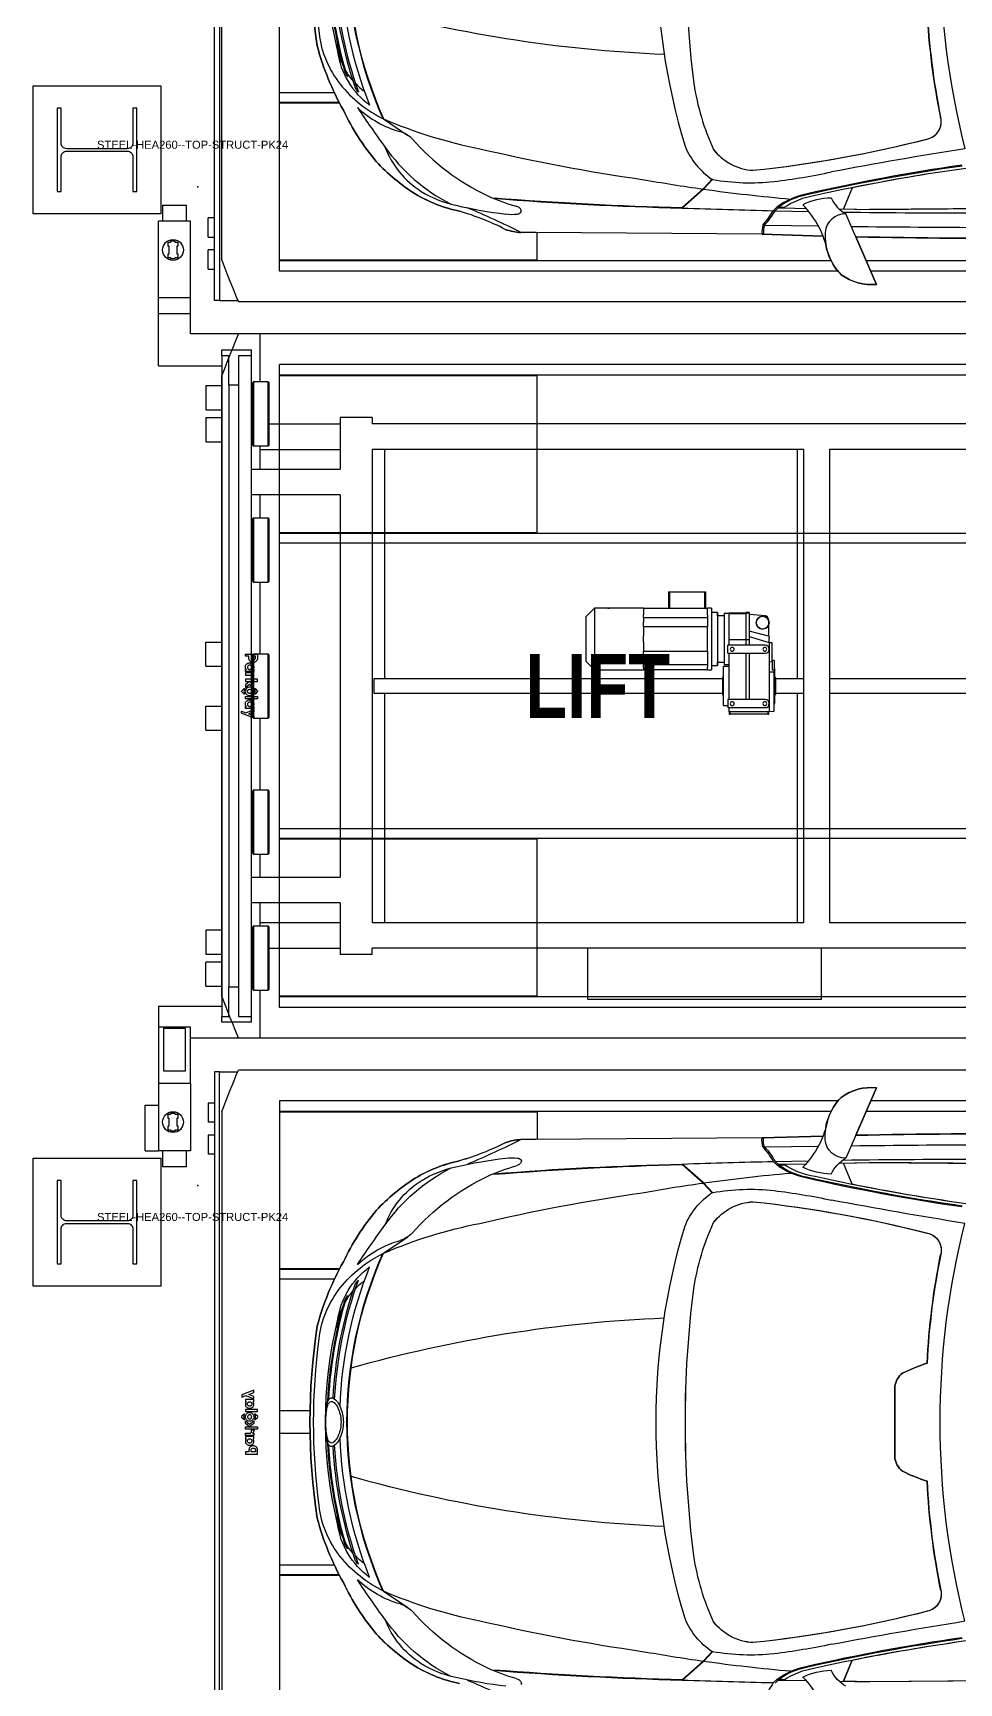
# Model space of a CAD drawing. Header units: millimetres. Extents: x 1310 to 4737, y 978 to 6132.
# Drawn here: x 3194 to 3483, y 3164 to 3679 of the extents above; entities that cross this region are included whole.
import ezdxf

# ---------------------------------------------------------------- set-up
doc = ezdxf.new("R2010")
doc.units = ezdxf.units.MM
doc.linetypes.add('PHANTOM', pattern=[12.7, 6.35, -1.27, 1.27, -1.27, 1.27, -1.27])
for name, color, linetype in [('PK24-LABEL', 7, 'Continuous'), ('PK24-LOGO', 7, 'Continuous'), ('PK24E', 7, 'Continuous'), ('PK24E-COMP-CAR', 7, 'Continuous'), ('PK24E-STRUCT-STEEL', 254, 'Continuous'), ('PKE24E-HIDDEN', 7, 'Continuous'), ('TEMEL', 3, 'Continuous')]:
    doc.layers.add(name, color=color, linetype=linetype)
for name, color, linetype, true_color in [('PK24E-COMP-PALLET', 132, 'Continuous', 0x00b7c8), ('PK24E-HELPER', 253, 'PHANTOM', 0xa1a1a1), ('PK24E-SYS-LIFT', 31, 'Continuous', 0xffcc5a), ('PK24E-SYS-SHELF', 31, 'Continuous', 0xffcc5a)]:
    doc.layers.add(name, color=color, linetype=linetype, true_color=true_color)
doc.styles.add('Impact', font='impact.ttf', dxfattribs={"height": 5})
doc.styles.get("Standard").update_dxf_attribs({"font": 'arial.ttf'})

# ---------------------------------------------------------------- blocks, each defined once
blk = doc.blocks.new('STEEL-HEA260--TOP-STRUCT-PK24')
at = {"layer": 'PK24E-STRUCT-STEEL', "color": 8, "true_color": 0x808080}
blk.add_lwpolyline([(11.25, 13), (11.25, 2.175, -0.4142136), (9.45, 0.375), (-9.45, 0.375, -0.4142136), (-11.25, 2.175), (-11.25, 13), (-12.5, 13), (-12.5, -13), (-11.25, -13), (-11.25, -2.175, -0.4142136), (-9.45, -0.375), (9.45, -0.375, -0.4142136), (11.25, -2.175), (11.25, -13), (12.5, -13), (12.5, 13)], format="xyb", close=True, dxfattribs=at)
at = {"layer": 'PKE24E-HIDDEN'}
blk.add_attdef('COMP_TYPE', (0, 0.375), '', height=2.5, dxfattribs=at)
blk = doc.blocks.new('STEEL-HEA260-WPLATE-TOP-STRUCT-PK24')
at = {"layer": 'PK24E-STRUCT-STEEL', "color": 8, "true_color": 0x808080}
blk.add_lwpolyline([(-20, 20), (20, 20), (20, -20), (-20, -20)], close=True, dxfattribs=at)
blk.add_blockref('STEEL-HEA260--TOP-STRUCT-PK24', (0, 0)).add_auto_attribs({'COMP_TYPE': 'STEEL-HEA260--TOP-STRUCT-PK24'})
blk = doc.blocks.new('ELIFT-COLUMNS--TOP-COMP-PKE24')
for p in [(-306.5, 167.5), (323.5, 167.5), (-306.5, -167.5), (323.5, -167.5)]:
    blk.add_blockref('STEEL-HEA260-WPLATE-TOP-STRUCT-PK24', p)
blk = doc.blocks.new('ELIFT---TOP-COMP-PKE24')
at = {"layer": 'PK24E-SYS-LIFT', "linetype": 'Continuous', "lineweight": 25}
for p, q in [((-286, 150.25), (-286, 145.25)), ((-286, 150.25), (-278.51, 150.25)), ((-278.51, 150.25), (-278.5, 150.25)), ((-278.5, 145.25), (-278.5, 150.25)), ((-277.25, 145.25), (-287.25, 145.25)), ((-287.25, 121.25), (-287.25, 145.25)), ((-277.25, 121.25), (-277.25, 145.25)), ((-284.4, 138.62), (-284.4, 137.52)), ((-283.48, 138.62), (-284.4, 138.62)), ((-284.4, 137.52), (-284.02, 137.52)), ((-284.4, 134.98), (-284.4, 133.88)), ((-284.02, 134.98), (-284.4, 134.98)), ((-284.02, 137.52), (-284.02, 134.98)), ((-283.48, 138.95), (-283.48, 138.62)), ((-282.02, 138.95), (-283.48, 138.95)), ((-282.02, 138.62), (-282.02, 138.95)), ((-281.1, 138.62), (-282.02, 138.62)), ((-281.48, 137.52), (-281.1, 137.52)), ((-281.48, 134.98), (-281.48, 137.52)), ((-281.1, 134.98), (-281.48, 134.98)), ((-281.1, 137.52), (-281.1, 138.62)), ((-281.1, 133.88), (-281.1, 134.98)), ((-284.4, 133.88), (-283.48, 133.88)), ((-283.48, 133.88), (-283.48, 133.55)), ((-283.48, 133.55), (-282.02, 133.55)), ((-282.02, 133.88), (-281.1, 133.88)), ((-282.02, 133.55), (-282.02, 133.88)), ((-277.25, 121.25), (-287.25, 121.25)), ((-287.25, 116.25), (-287.25, 121.25)), ((-277.25, 116.25), (-277.25, 121.25)), ((-277.25, 116.25), (-287.25, 116.25)), ((-287.25, 100), (-287.25, 116.25)), ((-277.25, 110), (-277.25, 116.25)), ((-255.5, 110), (-277.25, 110)), ((-255.5, 95), (-255.5, 110)), ((-267.5, 103.22), (-267.5, 105)), ((-267.5, 105), (-258.3, 105)), ((-265.25, 103.22), (-267.5, 103.22)), ((-267.5, 103.22), (-267.5, -103.22)), ((-265.25, 94), (-265.25, 103.22)), ((-258.3, 103.22), (-262.25, 103.22)), ((-262.25, 103.22), (-262.25, 94)), ((-258.3, 105), (-258.3, 103.22)), ((-258.3, 103.22), (-258.3, -103.22)), ((-287.25, 100), (-267.5, 100)), ((-267.5, 93.75), (-272.5, 93.75)), ((-272.5, 93.75), (-272.5, 86.25)), ((-262.25, 94), (-265.25, 94)), ((-265.25, 94), (-265.25, -94)), ((-262.25, 94), (-262.25, -94)), ((-257.8, 75.2), (-257.8, 94.8)), ((-253, 95), (-257.6, 95)), ((-257.6, 95), (-257.6, 75)), ((-253, 75), (-253, 95)), ((-252.8, 94.8), (-252.8, 75.2)), ((-257.8, 88), (-258.3, 88)), ((-272.5, 86.25), (-267.5, 86.25)), ((-267.5, 83.75), (-272.5, 83.75)), ((-272.5, 83.75), (-272.5, 76.25)), ((-230.5, 83.9), (-230.5, 67.75)), ((-220.5, 83.9), (-230.5, 83.9)), ((-220.5, 83.9), (-220.5, 81.9)), ((-258.3, 82), (-257.8, 82)), ((-252.8, 81.9), (-230.5, 81.9)), ((220.5, 81.9), (-220.5, 81.9)), ((-272.5, 76.25), (-267.5, 76.25)), ((-257.6, 75), (-253, 75)), ((-255.5, 67.75), (-255.5, 75)), ((-255.5, 73.9), (-230.5, 73.9)), ((-85.6, 73.9), (-220.5, 73.9)), ((-220.5, 73.9), (-220.5, -73.9)), ((-216.5, 2.25), (-216.5, 73.9)), ((-87.6, 2.25), (-87.6, 73.9)), ((-85.6, -73.9), (-85.6, 73.9)), ((77.6, 73.9), (-77.6, 73.9)), ((-77.6, 73.9), (-77.6, -73.9)), ((-258.3, 67.75), (-230.5, 67.75)), ((-230.5, 59.75), (-258.3, 59.75)), ((-255.5, 52.5), (-255.5, 59.75)), ((-230.5, 59.75), (-230.5, -59.75)), ((-257.8, 32.7), (-257.8, 52.3)), ((-253, 52.5), (-257.6, 52.5)), ((-257.6, 52.5), (-257.6, 32.5)), ((-253, 32.5), (-253, 52.5)), ((-252.8, 52.3), (-252.8, 32.7)), ((-257.8, 45.5), (-258.3, 45.5)), ((-258.3, 39.5), (-257.8, 39.5)), ((-257.6, 32.5), (-253, 32.5)), ((-255.5, 10), (-255.5, 32.5)), ((-127.91, 29.45), (-127.91, 24.3)), ((-127.91, 29.45), (-127.61, 29.45)), ((-127.61, 29.45), (-127.61, 24.3)), ((-127.61, 29.45), (-116.61, 29.45)), ((-116.61, 29.45), (-116.61, 24.3)), ((-116.61, 29.45), (-116.31, 29.45)), ((-116.31, 29.45), (-116.31, 24.3)), ((-151.04, 24.35), (-153.72, 21.67)), ((-153.72, 21.67), (-153.72, 7.73)), ((-146.87, 24.35), (-151.04, 24.35)), ((-151.04, 24.35), (-151.04, 5.05)), ((-146.87, 24.35), (-146.38, 24.35)), ((-135.72, 24.35), (-146.38, 24.35)), ((-135.72, 24.3), (-135.72, 24.35)), ((-135.72, 24.3), (-115.72, 24.3)), ((-135.72, 24.3), (-135.72, 22.37)), ((-135.72, 21.45), (-135.72, 22.37)), ((-135.72, 21.45), (-135.72, 20.02)), ((-135.72, 21.45), (-115.72, 21.45)), ((-114.42, 24.3), (-115.72, 24.3)), ((-115.72, 22.3), (-115.72, 24.3)), ((-115.72, 22.3), (-115.72, 21.45)), ((-115.72, 21.45), (-115.72, 19.93)), ((-114.42, 24.3), (-114.42, 5.1)), ((-112.62, 22.99), (-114.42, 22.99)), ((-112.62, 21.91), (-112.62, 22.99)), ((-112.62, 22.99), (-112.62, 6.41)), ((-110.52, 21.91), (-112.62, 21.91)), ((-112.62, 21.91), (-112.62, 14.7)), ((-109.02, 22.7), (-110.52, 22.7)), ((-110.52, 22.7), (-110.52, 6.7)), ((-103.72, 22.75), (-109.02, 22.75)), ((-109.02, 22.75), (-109.02, 22.55)), ((-109.02, 22.55), (-109.02, 14.4)), ((-103.72, 22.55), (-109.02, 22.55)), ((-102.72, 22.95), (-103.72, 22.95)), ((-103.72, 22.95), (-103.72, 22.75)), ((-103.72, 22.75), (-103.72, 14.4)), ((-102.72, 22.75), (-103.72, 22.75)), ((-102.72, 22.95), (-102.72, 22.75)), ((-102.72, 22.75), (-102.72, 14.4)), ((-97.72, 21.96), (-102.72, 22.4)), ((-96.62, 20.77), (-96.62, 20.56)), ((-135.72, 18.48), (-135.72, 20.02)), ((-135.72, 18.48), (-135.72, 15.68)), ((-115.72, 18.48), (-135.72, 18.48)), ((-135.72, 13.72), (-135.72, 15.68)), ((-115.72, 19.93), (-115.72, 18.48)), ((-115.72, 14.7), (-115.72, 18.48)), ((-96.62, 15.55), (-102.72, 17.18)), ((-96.62, 20.56), (-96.62, 19.04)), ((-96.62, 19.04), (-96.62, 15.55)), ((-96.42, 15.5), (-96.62, 15.55)), ((-96.42, 15.5), (-96.42, 14.92)), ((-272.5, 6.25), (-272.5, 13.75)), ((-272.5, 13.75), (-267.5, 13.75)), ((-135.72, 13.72), (-135.72, 10.92)), ((-135.72, 9.38), (-135.72, 10.92)), ((-135.72, 10.92), (-115.72, 10.92)), ((-115.72, 10.92), (-115.72, 14.7)), ((-115.72, 10.92), (-115.72, 9.47)), ((-112.62, 14.7), (-112.62, 7.49)), ((-109.32, 10.25), (-109.32, 12.75)), ((-97.67, 12.75), (-109.32, 12.75)), ((-109.02, 14.4), (-109.02, 12.75)), ((-103.72, 14.4), (-109.02, 14.4)), ((-103.72, 14.4), (-103.72, 12.75)), ((-102.72, 14.4), (-103.72, 14.4)), ((-102.72, 15.45), (-96.42, 13.65)), ((-102.72, 14.4), (-102.72, 12.75)), ((-96.42, 13.65), (-96.42, 14.92)), ((-96.42, 13.65), (-96.42, 11.5)), ((-95.52, 13.45), (-96.42, 13.54)), ((-96.42, 11.5), (-96.42, -5.5)), ((-272.5, 6.25), (-267.5, 6.25)), ((-257.8, -9.8), (-257.8, 9.8)), ((-253, 10), (-257.6, 10)), ((-257.6, 10), (-257.6, -10)), ((-253, -10), (-253, 10)), ((-252.8, 9.8), (-252.8, -9.8)), ((-153.72, 7.73), (-151.04, 5.05)), ((-135.72, 9.38), (-135.72, 6.6)), ((-135.72, 5.82), (-135.72, 6.6)), ((-115.72, 6.6), (-135.72, 6.6)), ((-135.72, 5.82), (-135.72, 5.1)), ((-115.72, 9.47), (-115.72, 6.6)), ((-115.72, 6.6), (-115.72, 5.87)), ((-115.72, 5.1), (-115.72, 5.87)), ((-114.42, 6.41), (-112.62, 6.41)), ((-112.62, 6.41), (-112.62, 7.49)), ((-112.62, 7.49), (-110.52, 7.49)), ((-109.02, 6.1), (-110.82, 6.1)), ((-110.82, 6.1), (-110.82, 0)), ((-110.52, 6.7), (-109.02, 6.7)), ((-109.32, 10.25), (-97.67, 10.25)), ((-109.02, 10.25), (-109.02, -4.25)), ((-103.72, 10.25), (-103.72, -4.25)), ((-102.72, 10.25), (-102.72, -4.25)), ((-96.42, 7.59), (-95.52, 7.65)), ((-94.92, 7.96), (-95.52, 8.02)), ((-95.52, 7.65), (-95.52, 5.93)), ((-95.52, 5.93), (-95.52, 5.07)), ((-94.92, 7.96), (-94.92, 5.04)), ((-94.62, 5.5), (-94.92, 5.5)), ((-94.62, 0), (-94.62, 5.5)), ((-257.8, 3), (-258.3, 3)), ((-111.02, 2.25), (-220, 2.25)), ((-220, 2.25), (-220, -2.25)), ((-151.04, 5.05), (-135.72, 5.05)), ((-135.72, 5.05), (-135.72, 5.1)), ((-115.72, 5.1), (-135.72, 5.1)), ((-115.72, 5.1), (-114.42, 5.1)), ((-110.82, 2.75), (-110.92, 2.75)), ((-110.92, 2.75), (-110.92, -2.75)), ((-110.82, 0), (-110.82, -6.1)), ((-94.92, 4.29), (-96.42, 4.37)), ((-95.52, 5.07), (-94.92, 5.04)), ((-94.92, 5.04), (-94.92, 4.29)), ((-94.92, 2.77), (-94.92, 4.29)), ((-94.92, 1.25), (-94.92, 2.77)), ((-94.92, 0), (-94.92, 1.25)), ((-94.92, -1.25), (-94.92, 0)), ((-94.52, 2.75), (-94.62, 2.75)), ((-94.62, -5.5), (-94.62, 0)), ((-94.52, -2.75), (-94.52, 2.75)), ((-85.6, 2.25), (-94.42, 2.25)), ((77.6, 2.25), (-77.6, 2.25)), ((-258.3, -3), (-257.8, -3)), ((-220, -2.25), (-111.02, -2.25)), ((-216.5, -73.9), (-216.5, -2.25)), ((-110.92, -2.75), (-110.82, -2.75)), ((-109.32, -4.25), (-109.32, -6.75)), ((-97.67, -4.25), (-109.32, -4.25)), ((-94.92, -2.77), (-94.92, -1.25)), ((-94.92, -4.93), (-94.92, -2.77)), ((-94.92, -6.04), (-94.92, -4.93)), ((-94.62, -2.75), (-94.52, -2.75)), ((-94.42, -2.25), (-85.6, -2.25)), ((-87.6, -73.9), (-87.6, -2.25)), ((-77.6, -2.25), (77.6, -2.25)), ((-272.5, -6.25), (-267.5, -6.25)), ((-272.5, -13.75), (-272.5, -6.25)), ((-257.6, -10), (-253, -10)), ((-255.5, -32.5), (-255.5, -10)), ((-110.82, -6.1), (-109.32, -6.1)), ((-109.32, -6.75), (-97.67, -6.75)), ((-109.02, -6.75), (-109.02, -8.05)), ((-96.42, -8.05), (-109.02, -8.05)), ((-108.92, -8.05), (-108.92, -8.79)), ((-108.92, -8.79), (-108.62, -8.79)), ((-108.62, -8.79), (-108.62, -8.05)), ((-96.82, -8.79), (-108.62, -8.79)), ((-96.82, -8.05), (-96.82, -8.79)), ((-96.82, -8.79), (-96.52, -8.79)), ((-96.52, -8.79), (-96.52, -8.05)), ((-96.42, -5.5), (-96.42, -8.05)), ((-96.42, -7.96), (-94.92, -7.8)), ((-94.92, -5.5), (-94.62, -5.5)), ((-94.92, -7.29), (-94.92, -6.04)), ((-94.92, -7.7), (-94.92, -7.29)), ((-94.92, -7.8), (-94.92, -7.7)), ((-272.5, -13.75), (-267.5, -13.75)), ((-257.8, -52.3), (-257.8, -32.7)), ((-253, -32.5), (-257.6, -32.5)), ((-257.6, -32.5), (-257.6, -52.5)), ((-253, -52.5), (-253, -32.5)), ((-252.8, -32.7), (-252.8, -52.3)), ((-257.8, -39.5), (-258.3, -39.5)), ((-258.3, -45.5), (-257.8, -45.5)), ((-257.6, -52.5), (-253, -52.5)), ((-255.5, -59.75), (-255.5, -52.5)), ((-258.3, -59.75), (-230.5, -59.75)), ((-230.5, -67.75), (-258.3, -67.75)), ((-255.5, -75), (-255.5, -67.75)), ((-230.5, -67.75), (-230.5, -83.9)), ((-267.5, -76.25), (-272.5, -76.25)), ((-272.5, -76.25), (-272.5, -83.75)), ((-257.8, -94.8), (-257.8, -75.2)), ((-253, -75), (-257.6, -75)), ((-257.6, -75), (-257.6, -95)), ((-255.5, -73.9), (-230.5, -73.9)), ((-253, -95), (-253, -75)), ((-252.8, -75.2), (-252.8, -94.8)), ((-220.5, -73.9), (-85.6, -73.9)), ((-77.6, -73.9), (77.6, -73.9)), ((-257.8, -82), (-258.3, -82)), ((-252.8, -81.9), (-230.5, -81.9)), ((220.5, -81.9), (-220.5, -81.9)), ((-220.5, -83.9), (-220.5, -81.9)), ((-153.1, -97.9), (-153.1, -81.9)), ((-80.1, -97.9), (-80.1, -81.9)), ((-272.5, -83.75), (-267.5, -83.75)), ((-267.5, -86.25), (-272.5, -86.25)), ((-272.5, -93.75), (-272.5, -86.25)), ((-220.5, -83.9), (-230.5, -83.9)), ((-258.3, -88), (-257.8, -88)), ((-272.5, -93.75), (-267.5, -93.75)), ((-265.25, -94), (-262.25, -94)), ((-265.25, -103.22), (-265.25, -94)), ((-262.25, -94), (-262.25, -103.22)), ((-257.6, -95), (-253, -95)), ((-255.5, -110), (-255.5, -95)), ((-80.1, -97.9), (-153.1, -97.9)), ((-287.25, -100), (-267.5, -100)), ((-287.25, -100), (-287.25, -106.55)), ((-277.25, -106.55), (-287.25, -106.55)), ((-287.25, -106.55), (-287.25, -124.05)), ((-285.7, -107), (-285.7, -120.25)), ((-278.8, -107), (-285.7, -107)), ((-278.8, -120.25), (-278.8, -107)), ((-277.25, -124.05), (-277.25, -106.55)), ((-267.5, -103.22), (-265.25, -103.22)), ((-267.5, -105), (-267.5, -103.22)), ((-258.3, -105), (-267.5, -105)), ((-262.25, -103.22), (-258.3, -103.22)), ((-258.3, -103.22), (-258.3, -105)), ((-255.5, -110), (-277.25, -110)), ((-285.7, -120.25), (-278.8, -120.25)), ((-287.25, -124.05), (-277.25, -124.05)), ((-287.25, -124.05), (-287.25, -145.25)), ((-277.25, -124.05), (-277.25, -145.25)), ((-291.45, -145.25), (-291.45, -131)), ((-291.45, -131), (-287.25, -131)), ((-284.4, -133.88), (-284.4, -134.98)), ((-283.48, -133.88), (-284.4, -133.88)), ((-283.48, -133.55), (-283.48, -133.88)), ((-282.02, -133.55), (-283.48, -133.55)), ((-282.02, -133.88), (-282.02, -133.55)), ((-281.1, -133.88), (-282.02, -133.88)), ((-281.1, -134.98), (-281.1, -133.88)), ((-284.4, -134.98), (-284.02, -134.98)), ((-284.4, -137.52), (-284.4, -138.62)), ((-284.02, -137.52), (-284.4, -137.52)), ((-284.4, -138.62), (-283.48, -138.62)), ((-284.02, -134.98), (-284.02, -137.52)), ((-283.48, -138.62), (-283.48, -138.95)), ((-283.48, -138.95), (-282.02, -138.95)), ((-282.02, -138.62), (-281.1, -138.62)), ((-282.02, -138.95), (-282.02, -138.62)), ((-281.48, -134.98), (-281.1, -134.98)), ((-281.48, -137.52), (-281.48, -134.98)), ((-281.1, -137.52), (-281.48, -137.52)), ((-281.1, -138.62), (-281.1, -137.52)), ((-291.45, -145.25), (-287.25, -145.25)), ((-277.25, -145.25), (-287.25, -145.25)), ((-286, -145.25), (-286, -150.25)), ((-278.5, -150.25), (-278.5, -145.25)), ((-280.68, -150.25), (-286, -150.25)), ((-278.5, -150.25), (-280.68, -150.25))]:
    blk.add_line(p, q, dxfattribs=at)
for centre, radius in [((-282.75, 136.25), 3.25), ((-98.47, 19.8), 2), ((-282.75, -136.25), 3.25)]:
    blk.add_circle(centre, radius, dxfattribs=at)
for centre, radius, start, end in [((-257.6, 94.8), 0.2, 90, 180), ((-253, 94.8), 0.2, 0, 90), ((-257.6, 75.2), 0.2, 180, 270), ((-253, 75.2), 0.2, 270, 0), ((-257.6, 52.3), 0.2, 90, 180), ((-253, 52.3), 0.2, 0, 90), ((-257.6, 32.7), 0.2, 180, 270), ((-253, 32.7), 0.2, 270, 0), ((-98.47, 19.8), 2, 22.3316, 337.6684), ((-97.82, 20.77), 1.2, 0, 85), ((-98.47, 19.8), 2, 337.6684, 22.3316), ((-107.97, 11.5), 0.6, 0, 180), ((-107.97, 11.5), 0.6, 180, 0), ((-97.77, 11.5), 0.6, 0, 180), ((-97.77, 11.5), 0.6, 180, 0), ((-97.67, 11.5), 1.25, 0, 90), ((-97.67, 11.5), 1.25, 270, 0), ((-257.6, 9.8), 0.2, 90, 180), ((-253, 9.8), 0.2, 0, 90), ((-110.92, 2.65), 0.1, 90, 180), ((-94.52, 2.65), 0.1, 0, 90), ((-110.92, -2.65), 0.1, 180, 270), ((-107.97, -5.5), 0.6, 0, 180), ((-97.77, -5.5), 0.6, 0, 180), ((-97.67, -5.5), 1.25, 0, 90), ((-94.52, -2.65), 0.1, 270, 0), ((-257.6, -9.8), 0.2, 180, 270), ((-253, -9.8), 0.2, 270, 0), ((-107.97, -5.5), 0.6, 180, 0), ((-97.77, -5.5), 0.6, 180, 0), ((-97.67, -5.5), 1.25, 270, 0), ((-257.6, -32.7), 0.2, 90, 180), ((-253, -32.7), 0.2, 0, 90), ((-257.6, -52.3), 0.2, 180, 270), ((-253, -52.3), 0.2, 270, 0), ((-257.6, -75.2), 0.2, 90, 180), ((-253, -75.2), 0.2, 0, 90), ((-257.6, -94.8), 0.2, 180, 270), ((-253, -94.8), 0.2, 270, 0)]:
    blk.add_arc(centre, radius, start, end, dxfattribs=at)
for points, knots in [([(-146.38, 24.35), (-146.39, 24.35), (-146.39, 24.35), (-146.43, 24.35), (-146.49, 24.35), (-146.57, 24.35), (-146.65, 24.35), (-146.73, 24.35), (-146.8, 24.35), (-146.85, 24.35), (-146.86, 24.35), (-146.87, 24.35), (-146.87, 24.35)], [0, 0, 0, 0, 0.106796, 0.213587, 0.320506, 0.427756, 0.535476, 0.643626, 0.751921, 0.859857, 0.967036, 1, 1, 1, 1]), ([(-95.52, 9.79), (-95.52, 9.96), (-95.52, 10.31), (-95.52, 10.82), (-95.52, 11.3), (-95.52, 11.76), (-95.52, 12.18), (-95.52, 12.55), (-95.52, 12.87), (-95.52, 13.12), (-95.52, 13.31), (-95.52, 13.41), (-95.52, 13.46), (-95.52, 13.45), (-95.52, 13.45)], [0, 0, 0, 0, 0.090421, 0.180841, 0.271261, 0.361682, 0.452102, 0.542523, 0.632943, 0.723364, 0.813784, 0.904205, 0.994625, 1, 1, 1, 1]), ([(-95.52, 7.65), (-95.52, 7.81), (-95.52, 8.13), (-95.52, 8.66), (-95.52, 9.21), (-95.52, 9.6), (-95.52, 9.79)], [0, 0, 0, 0, 0.25, 0.5, 0.75, 1, 1, 1, 1]), ([(-111.02, 2.65), (-111.02, 2.64), (-111.02, 2.62), (-111.02, 2.46), (-111.02, 2.22), (-111.02, 1.89), (-111.02, 1.48), (-111.02, 1.02), (-111.02, 0.52), (-111.02, 0), (-111.02, -0.52), (-111.02, -1.02), (-111.02, -1.48), (-111.02, -1.89), (-111.02, -2.22), (-111.02, -2.46), (-111.02, -2.62), (-111.02, -2.64), (-111.02, -2.65)], [0, 0, 0, 0, 0.0625, 0.125, 0.1875, 0.25, 0.3125, 0.375, 0.4375, 0.5, 0.5625, 0.625, 0.6875, 0.75, 0.8125, 0.875, 0.9375, 1, 1, 1, 1]), ([(-94.42, 2.65), (-94.42, 2.64), (-94.42, 2.62), (-94.42, 2.46), (-94.42, 2.22), (-94.42, 1.89), (-94.42, 1.48), (-94.42, 1.02), (-94.42, 0.52), (-94.42, 0.17), (-94.42, 0)], [0, 0, 0, 0, 0.125, 0.25, 0.375, 0.5, 0.625, 0.75, 0.875, 1, 1, 1, 1]), ([(-94.42, 0), (-94.42, -0.17), (-94.42, -0.52), (-94.42, -1.02), (-94.42, -1.48), (-94.42, -1.89), (-94.42, -2.22), (-94.42, -2.46), (-94.42, -2.62), (-94.42, -2.64), (-94.42, -2.65)], [0, 0, 0, 0, 0.125, 0.25, 0.375, 0.5, 0.625, 0.75, 0.875, 1, 1, 1, 1])]:
    blk.add_open_spline(points, degree=3, knots=knots, dxfattribs=at)
blk.add_blockref('ELIFT-COLUMNS--TOP-COMP-PKE24', (0, 0))
blk = doc.blocks.new('LOGO----DECOR-PK24')
at = {"layer": 'PK24-LOGO'}
for p, q in [((-10, 2.13), (-8.71, 2.13)), ((-10, -1.62), (-10, 2.13)), ((-9.29, 1.47), (-9.29, 0.11)), ((-8.76, 1.47), (-9.29, 1.47)), ((-9.29, 0.11), (-8.76, 0.11)), ((-8.61, 1.46), (-8.76, 1.47)), ((-8.76, 0.11), (-8.61, 0.13)), ((-8.71, 2.13), (-8.43, 2.11)), ((-8.48, 1.42), (-8.61, 1.46)), ((-8.61, 0.13), (-8.48, 0.17)), ((-8.36, 1.35), (-8.48, 1.42)), ((-8.48, 0.17), (-8.36, 0.23)), ((-8.43, 2.11), (-8.3, 2.07)), ((-8.26, 1.27), (-8.36, 1.35)), ((-8.36, 0.23), (-8.26, 0.31)), ((-8.3, 2.07), (-8.17, 2.03)), ((-8.19, 1.17), (-8.26, 1.27)), ((-8.26, 0.31), (-8.19, 0.41)), ((-8.13, 1.05), (-8.19, 1.17)), ((-8.19, 0.41), (-8.13, 0.53)), ((-8.17, 2.03), (-7.94, 1.9)), ((-8.09, 0.93), (-8.13, 1.05)), ((-8.13, 0.53), (-8.09, 0.66)), ((-8.08, 0.79), (-8.09, 0.93)), ((-8.09, 0.66), (-8.08, 0.79)), ((-7.94, 1.9), (-7.74, 1.74)), ((-7.74, 1.74), (-7.58, 1.55)), ((-7.58, 0.04), (-7.74, -0.16)), ((-7.58, 1.55), (-7.46, 1.32)), ((-7.46, 0.27), (-7.58, 0.04)), ((-7.46, 1.32), (-7.38, 1.06)), ((-7.38, 0.52), (-7.46, 0.27)), ((-7.38, 1.06), (-7.36, 0.79)), ((-7.36, 0.79), (-7.38, 0.52)), ((-7.19, -0.02), (-7.16, 0.13)), ((-7.16, 0.13), (-7.11, 0.26)), ((-7.11, 0.26), (-6.98, 0.49)), ((-6.98, 0.49), (-6.82, 0.68)), ((-6.82, 0.68), (-6.62, 0.82)), ((-6.62, 0.82), (-6.41, 0.92)), ((-6.42, 0.06), (-6.48, -0.05)), ((-6.33, 0.17), (-6.42, 0.06)), ((-6.41, 0.92), (-6.19, 0.98)), ((-6.23, 0.25), (-6.33, 0.17)), ((-6.11, 0.31), (-6.23, 0.25)), ((-6.19, 0.98), (-5.97, 1)), ((-5.98, 0.35), (-6.11, 0.31)), ((-5.84, 0.36), (-5.98, 0.35)), ((-5.97, 1), (-5.74, 0.98)), ((-5.71, 0.35), (-5.84, 0.36)), ((-5.74, 0.98), (-5.53, 0.92)), ((-5.58, 0.31), (-5.71, 0.35)), ((-5.47, 0.24), (-5.58, 0.31)), ((-5.53, 0.92), (-5.35, 0.82)), ((-5.37, 0.16), (-5.47, 0.24)), ((-5.29, 0.06), (-5.37, 0.16)), ((-5.35, 0.82), (-5.21, 0.7)), ((-5.23, -0.06), (-5.29, 0.06)), ((-5.21, 0.7), (-5.21, 0.95)), ((-5.21, 0.95), (-4.5, 0.95)), ((-4.5, 0.95), (-4.5, -1.62)), ((-3.41, 0.95), (-4.11, 0.95)), ((-4.11, 0.95), (-4.11, -1.62)), ((-3.41, 0.53), (-3.41, 0.95)), ((-3.36, 0.62), (-3.41, 0.53)), ((-3.37, -0.03), (-3.32, 0.06)), ((-3.29, 0.71), (-3.36, 0.62)), ((-3.32, 0.06), (-3.26, 0.13)), ((-3.22, 0.78), (-3.29, 0.71)), ((-3.26, 0.13), (-3.19, 0.19)), ((-3.14, 0.84), (-3.22, 0.78)), ((-3.19, 0.19), (-3.11, 0.23)), ((-3.05, 0.89), (-3.14, 0.84)), ((-3.11, 0.23), (-3.02, 0.26)), ((-2.94, 0.92), (-3.05, 0.89)), ((-3.02, 0.26), (-2.92, 0.27)), ((-2.83, 0.94), (-2.94, 0.92)), ((-2.92, 0.27), (-2.42, 0.27)), ((-2.7, 0.95), (-2.83, 0.94)), ((-2.42, 0.95), (-2.7, 0.95)), ((-2.42, 0.27), (-2.42, 0.95)), ((-1.42, 2.13), (-2.13, 2.13)), ((-2.13, 2.13), (-2.13, -1.62)), ((-1.42, -1.62), (-1.42, 2.13)), ((-0.37, 0.95), (-1.42, -0.33)), ((-0.61, -0.33), (0.44, 0.95)), ((0.44, 0.95), (-0.37, 0.95)), ((0.44, 0.19), (0.36, -0.06)), ((0.56, 0.41), (0.44, 0.19)), ((0.72, 0.61), (0.56, 0.41)), ((0.92, 0.77), (0.72, 0.61)), ((0.77, 1.32), (0.79, 1.37)), ((0.78, 1.26), (0.77, 1.32)), ((0.81, 1.24), (0.78, 1.26)), ((0.79, 1.37), (1.61, 2.19)), ((0.85, 1.23), (0.81, 1.24)), ((0.89, 1.24), (0.85, 1.23)), ((1.07, 1.32), (0.89, 1.24)), ((1.15, 0.9), (0.92, 0.77)), ((1.27, 1.37), (1.07, 1.32)), ((1.07, -0.08), (1.13, 0.03)), ((1.13, 0.03), (1.21, 0.12)), ((1.4, 0.98), (1.15, 0.9)), ((1.21, 0.12), (1.3, 0.2)), ((1.46, 1.41), (1.27, 1.37)), ((1.3, 0.2), (1.41, 0.26)), ((1.67, 1), (1.4, 0.98)), ((1.41, 0.26), (1.54, 0.3)), ((1.67, 1.42), (1.46, 1.41)), ((1.54, 0.3), (1.67, 0.31)), ((1.61, 2.19), (1.67, 2.21)), ((1.67, 2.21), (1.73, 2.19)), ((1.87, 1.41), (1.67, 1.42)), ((1.94, 0.98), (1.67, 1)), ((1.67, 0.31), (1.8, 0.3)), ((1.73, 2.19), (2.54, 1.37)), ((1.8, 0.3), (1.92, 0.26)), ((2.07, 1.37), (1.87, 1.41)), ((1.92, 0.26), (2.03, 0.2)), ((2.19, 0.9), (1.94, 0.98)), ((2.03, 0.2), (2.13, 0.12)), ((2.26, 1.32), (2.07, 1.37)), ((2.13, 0.12), (2.2, 0.03)), ((2.41, 0.77), (2.19, 0.9)), ((2.2, 0.03), (2.26, -0.08)), ((2.45, 1.24), (2.26, 1.32)), ((2.61, 0.61), (2.41, 0.77)), ((2.48, 1.23), (2.45, 1.24)), ((2.52, 1.24), (2.48, 1.23)), ((2.55, 1.26), (2.52, 1.24)), ((2.54, 1.37), (2.57, 1.32)), ((2.57, 1.32), (2.55, 1.26)), ((2.78, 0.41), (2.61, 0.61)), ((2.9, 0.19), (2.78, 0.41)), ((2.98, -0.06), (2.9, 0.19)), ((3.31, 2.13), (4.01, 2.13)), ((3.31, -1.62), (3.31, 2.13)), ((4.01, 2.13), (4.01, -1.62)), ((4.37, -0.02), (4.4, 0.13)), ((4.4, 0.13), (4.45, 0.26)), ((4.45, 0.26), (4.58, 0.49)), ((4.58, 0.49), (4.74, 0.68)), ((4.74, 0.68), (4.93, 0.82)), ((4.93, 0.82), (5.15, 0.92)), ((5.14, 0.06), (5.08, -0.05)), ((5.23, 0.17), (5.14, 0.06)), ((5.15, 0.92), (5.37, 0.98)), ((5.33, 0.25), (5.23, 0.17)), ((5.45, 0.31), (5.33, 0.25)), ((5.37, 0.98), (5.59, 1)), ((5.58, 0.35), (5.45, 0.31)), ((5.72, 0.36), (5.58, 0.35)), ((5.59, 1), (5.82, 0.98)), ((5.85, 0.35), (5.72, 0.36)), ((5.82, 0.98), (6.03, 0.92)), ((5.98, 0.31), (5.85, 0.35)), ((6.09, 0.24), (5.98, 0.31)), ((6.03, 0.92), (6.21, 0.82)), ((6.19, 0.16), (6.09, 0.24)), ((6.27, 0.06), (6.19, 0.16)), ((6.21, 0.82), (6.35, 0.7)), ((6.32, -0.06), (6.27, 0.06)), ((6.35, 0.7), (6.35, 0.95)), ((6.35, 0.95), (7.06, 0.95)), ((7.06, 0.95), (7.06, -1.62)), ((8.33, -1.51), (7.31, 0.95)), ((7.31, 0.95), (8.05, 0.95)), ((8.05, 0.95), (8.68, -0.63)), ((10, 0.95), (8.51, -2.81)), ((8.68, -0.63), (9.27, 0.95)), ((9.27, 0.95), (10, 0.95)), ((-9.29, -1.62), (-10, -1.62)), ((-8.71, -0.55), (-9.29, -0.55)), ((-9.29, -0.55), (-9.29, -1.62)), ((-8.43, -0.52), (-8.71, -0.55)), ((-8.3, -0.49), (-8.43, -0.52)), ((-8.17, -0.44), (-8.3, -0.49)), ((-7.94, -0.32), (-8.17, -0.44)), ((-7.74, -0.16), (-7.94, -0.32)), ((-7.22, -0.33), (-7.21, -0.17)), ((-7.21, -0.5), (-7.22, -0.33)), ((-7.21, -0.17), (-7.19, -0.02)), ((-7.19, -0.65), (-7.21, -0.5)), ((-7.16, -0.79), (-7.19, -0.65)), ((-7.1, -0.92), (-7.16, -0.79)), ((-6.97, -1.15), (-7.1, -0.92)), ((-6.81, -1.34), (-6.97, -1.15)), ((-6.62, -1.48), (-6.81, -1.34)), ((-6.41, -1.59), (-6.62, -1.48)), ((-6.52, -0.18), (-6.53, -0.33)), ((-6.53, -0.33), (-6.52, -0.47)), ((-6.48, -0.05), (-6.52, -0.18)), ((-6.52, -0.47), (-6.48, -0.6)), ((-6.48, -0.6), (-6.42, -0.72)), ((-6.42, -0.72), (-6.33, -0.82)), ((-6.19, -1.65), (-6.41, -1.59)), ((-6.33, -0.82), (-6.23, -0.9)), ((-6.23, -0.9), (-6.11, -0.97)), ((-5.98, -1.67), (-6.19, -1.65)), ((-6.11, -0.97), (-5.98, -1.01)), ((-5.98, -1.01), (-5.84, -1.02)), ((-5.74, -1.65), (-5.98, -1.67)), ((-5.84, -1.02), (-5.71, -1.01)), ((-5.53, -1.57), (-5.74, -1.65)), ((-5.71, -1.01), (-5.58, -0.97)), ((-5.58, -0.97), (-5.47, -0.9)), ((-5.35, -1.47), (-5.53, -1.57)), ((-5.47, -0.9), (-5.37, -0.82)), ((-5.37, -0.82), (-5.29, -0.72)), ((-5.21, -1.33), (-5.35, -1.47)), ((-5.29, -0.72), (-5.23, -0.6)), ((-5.2, -0.19), (-5.23, -0.06)), ((-5.23, -0.6), (-5.2, -0.47)), ((-5.21, -1.62), (-5.21, -1.33)), ((-5.21, -1.33), (-5.21, -1.33)), ((-4.5, -1.62), (-5.21, -1.62)), ((-5.19, -0.33), (-5.2, -0.19)), ((-5.2, -0.47), (-5.19, -0.33)), ((-4.11, -1.62), (-3.41, -1.62)), ((-3.41, -0.21), (-3.4, -0.12)), ((-3.41, -1.62), (-3.41, -0.21)), ((-3.4, -0.12), (-3.37, -0.03)), ((-2.13, -1.62), (-1.42, -1.62)), ((-1.42, -0.33), (-0.37, -1.62)), ((0.44, -1.62), (-0.61, -0.33)), ((-0.37, -1.62), (0.44, -1.62)), ((0.36, -0.06), (0.33, -0.33)), ((0.33, -0.33), (0.36, -0.6)), ((0.36, -0.6), (0.44, -0.85)), ((0.44, -0.85), (0.56, -1.08)), ((0.56, -1.08), (0.72, -1.28)), ((0.72, -1.28), (0.92, -1.44)), ((0.77, -1.98), (0.78, -1.93)), ((0.79, -2.04), (0.77, -1.98)), ((0.78, -1.93), (0.81, -1.9)), ((1.61, -2.85), (0.79, -2.04)), ((0.81, -1.9), (0.85, -1.89)), ((0.85, -1.89), (0.89, -1.9)), ((0.89, -1.9), (1.07, -1.98)), ((0.92, -1.44), (1.15, -1.56)), ((1.02, -0.33), (1.03, -0.2)), ((1.03, -0.46), (1.02, -0.33)), ((1.03, -0.2), (1.07, -0.08)), ((1.07, -0.59), (1.03, -0.46)), ((1.13, -0.7), (1.07, -0.59)), ((1.07, -1.98), (1.27, -2.04)), ((1.21, -0.79), (1.13, -0.7)), ((1.15, -1.56), (1.4, -1.64)), ((1.3, -0.87), (1.21, -0.79)), ((1.27, -2.04), (1.46, -2.07)), ((1.41, -0.93), (1.3, -0.87)), ((1.4, -1.64), (1.67, -1.67)), ((1.54, -0.97), (1.41, -0.93)), ((1.46, -2.07), (1.67, -2.09)), ((1.67, -0.98), (1.54, -0.97)), ((1.67, -2.88), (1.61, -2.85)), ((1.8, -0.97), (1.67, -0.98)), ((1.67, -1.67), (1.94, -1.64)), ((1.67, -2.09), (1.87, -2.07)), ((1.73, -2.85), (1.67, -2.88)), ((2.54, -2.04), (1.73, -2.85)), ((1.92, -0.93), (1.8, -0.97)), ((1.87, -2.07), (2.07, -2.04)), ((2.03, -0.87), (1.92, -0.93)), ((1.94, -1.64), (2.19, -1.56)), ((2.13, -0.79), (2.03, -0.87)), ((2.07, -2.04), (2.26, -1.98)), ((2.2, -0.7), (2.13, -0.79)), ((2.19, -1.56), (2.41, -1.44)), ((2.26, -0.59), (2.2, -0.7)), ((2.26, -0.08), (2.3, -0.2)), ((2.3, -0.46), (2.26, -0.59)), ((2.26, -1.98), (2.45, -1.9)), ((2.3, -0.2), (2.31, -0.33)), ((2.31, -0.33), (2.3, -0.46)), ((2.41, -1.44), (2.61, -1.28)), ((2.45, -1.9), (2.48, -1.89)), ((2.48, -1.89), (2.52, -1.9)), ((2.52, -1.9), (2.55, -1.93)), ((2.57, -1.98), (2.54, -2.04)), ((2.55, -1.93), (2.57, -1.98)), ((2.61, -1.28), (2.78, -1.08)), ((2.78, -1.08), (2.9, -0.85)), ((2.9, -0.85), (2.98, -0.6)), ((3, -0.33), (2.98, -0.06)), ((2.98, -0.6), (3, -0.33)), ((4.01, -1.62), (3.31, -1.62)), ((4.34, -0.17), (4.37, -0.02)), ((4.34, -0.33), (4.34, -0.17)), ((4.34, -0.5), (4.34, -0.33)), ((4.37, -0.65), (4.34, -0.5)), ((4.4, -0.79), (4.37, -0.65)), ((4.46, -0.92), (4.4, -0.79)), ((4.59, -1.15), (4.46, -0.92)), ((4.75, -1.34), (4.59, -1.15)), ((4.94, -1.48), (4.75, -1.34)), ((5.15, -1.59), (4.94, -1.48)), ((5.04, -0.18), (5.03, -0.33)), ((5.03, -0.33), (5.04, -0.47)), ((5.08, -0.05), (5.04, -0.18)), ((5.04, -0.47), (5.08, -0.6)), ((5.08, -0.6), (5.14, -0.72)), ((5.14, -0.72), (5.23, -0.82)), ((5.37, -1.65), (5.15, -1.59)), ((5.23, -0.82), (5.33, -0.9)), ((5.33, -0.9), (5.45, -0.97)), ((5.58, -1.67), (5.37, -1.65)), ((5.45, -0.97), (5.58, -1.01)), ((5.58, -1.01), (5.72, -1.02)), ((5.81, -1.65), (5.58, -1.67)), ((5.72, -1.02), (5.85, -1.01)), ((6.03, -1.57), (5.81, -1.65)), ((5.85, -1.01), (5.98, -0.97)), ((5.98, -0.97), (6.09, -0.9)), ((6.21, -1.47), (6.03, -1.57)), ((6.09, -0.9), (6.19, -0.82)), ((6.19, -0.82), (6.27, -0.72)), ((6.35, -1.33), (6.21, -1.47)), ((6.27, -0.72), (6.32, -0.6)), ((6.36, -0.19), (6.32, -0.06)), ((6.32, -0.6), (6.36, -0.47)), ((6.35, -1.62), (6.35, -1.33)), ((6.35, -1.33), (6.35, -1.33)), ((7.06, -1.62), (6.35, -1.62)), ((6.37, -0.33), (6.36, -0.19)), ((6.36, -0.47), (6.37, -0.33)), ((7.8, -2.81), (8.33, -1.51)), ((8.51, -2.81), (7.8, -2.81))]:
    blk.add_line(p, q, dxfattribs=at)
blk = doc.blocks.new('*U7')
at = {"layer": 'PK24E-COMP-PALLET'}
for p, q in [((262.27, 110), (-262.27, 110)), ((-249.45, -100.42), (-249.45, 100.42)), ((249.45, 100.42), (-249.45, 100.42)), ((-267.5, -96.99), (-267.5, 96.99)), ((249.45, 97.11), (-249.45, 97.11)), ((-168.92, 96.89), (-249.45, 96.89)), ((-168.92, 47.89), (-168.92, 96.89)), ((-168.92, 47.89), (-249.45, 47.89)), ((249.45, 47.67), (-249.45, 47.67)), ((249.45, 44.65), (-249.45, 44.65)), ((249.45, -44.65), (-249.45, -44.65)), ((249.45, -47.67), (-249.45, -47.67)), ((-168.92, -47.89), (-249.45, -47.89)), ((-168.92, -96.89), (-168.92, -47.89)), ((-168.92, -96.89), (-249.45, -96.89)), ((249.45, -97.11), (-249.45, -97.11)), ((249.45, -100.42), (-249.45, -100.42)), ((262.27, -110), (-262.27, -110))]:
    blk.add_line(p, q, dxfattribs=at)
for start, end in [(156.6469, 159.5434), (200.4566, 203.3531)]:
    blk.add_arc((-7.5, 0), 277.5, start, end, dxfattribs=at)
at = {"linetype": 'Continuous', "rotation": 270}
blk.add_blockref('LOGO----DECOR-PK24', (-258.48, 0), dxfattribs=at)
blk = doc.blocks.new('ELIFT---TOP-SYS-PKE24')
blk.add_blockref('ELIFT---TOP-COMP-PKE24', (0, 0))
at = {"layer": 'PK24E'}
blk.add_blockref('*U7', (0, 0), dxfattribs=at)
at = {"layer": 'PK24-LABEL', "insert": (-150, 0), "char_height": 20, "attachment_point": 5, "style": 'Impact'}
blk.add_mtext_dynamic_manual_height_columns('LIFT', width=46.1333, gutter_width=12.5, heights=[0], dxfattribs=at)
blk = doc.blocks.new('SEDAN---TOP-COMP-PKE24')
at = {"layer": 'PK24E-COMP-CAR'}
for p, q in [((-116.92, 74.75), (-123.58, 80.66)), ((-116.92, 74.58), (-123.58, 80.49)), ((-95.15, 81.48), (-93.97, 80.32)), ((-94.58, 81.49), (-93.64, 80.58)), ((-93.64, 80.58), (-91.91, 80.62)), ((-93.36, 80.34), (-91.61, 80.39)), ((-91.91, 80.62), (-84.91, 80.75)), ((-74.57, 80.93), (-65.09, 81.1)), ((-70.54, 74.33), (-73.22, 80.95)), ((15.63, 80.44), (-65.09, 81.1)), ((-114.09, 71.73), (-116.92, 74.75)), ((-114.09, 71.56), (-116.92, 74.58)), ((-216.91, 52.81), (-209.34, 57.94)), ((-57.16, 11.11), (-57.16, -11.11)), ((-216.91, -52.81), (-209.34, -57.94)), ((-114.09, -71.56), (-116.92, -74.58)), ((-114.09, -71.73), (-116.92, -74.75)), ((-116.92, -74.58), (-123.58, -80.49)), ((-116.92, -74.75), (-123.58, -80.66)), ((-70.54, -74.33), (-73.22, -80.95)), ((-95.15, -81.48), (-93.97, -80.32)), ((-94.58, -81.49), (-93.64, -80.58)), ((-94.58, -81.49), (-84.09, -81.71)), ((-93.64, -80.58), (-91.91, -80.62)), ((-93.36, -80.34), (-91.61, -80.39)), ((-91.91, -80.62), (-84.91, -80.75)), ((-74.57, -80.93), (-65.09, -81.1)), ((15.63, -80.44), (-65.09, -81.1)), ((-97.93, -86.02), (-81.06, -86.26)), ((-62.86, -104.5), (-72.44, -82.5)), ((-169.27, -88.29), (-174, -88.29)), ((-98.66, -88.8), (-169.27, -88.29)), ((-98.66, -88.8), (-79.61, -89.39))]:
    blk.add_line(p, q, dxfattribs=at)
blk.add_lwpolyline([(-9.49, -90.01, -0.007742), (-69.33, -89.64), (-62.86, -104.5, -0.182926), (-73.91, -101.48, -0.158163), (-78.74, -91.93, 0.023024), (-79.61, -89.39), (-98.66, -88.8), (-169.27, -88.29), (-174, -88.29, -0.075259), (-178.89, -87.33, 0.049447), (-193.17, -81.68, -0.080698), (-207.09, -76.23, -0.062715), (-219.23, -66.14, -0.061643), (-229.5, -50.11, -0.061425), (-237.69, -30.02, -0.075225), (-237.69, 30.02, -0.061425), (-229.5, 50.11, -0.061643), (-219.23, 66.14, -0.062715), (-207.09, 76.23, -0.080698), (-193.17, 81.68, 0.049447)], format="xyb", dxfattribs=at)
for points in [[(-65.09, 81.1), (-73.22, 80.95), (-70.53, 74.32, 0.014822), (-35.67, 68.36, 0.030043), (2.71, 65.49, 0.004063), (16.22, 65.21, 0.035411), (8.42, 80.5)], [(-101.46, 68.87, 0.21976), (-113.83, 62.35, 0.069678), (-119.98, 41.74, 0.063275), (-119.98, -41.74, 0.069678), (-113.83, -62.35, 0.21976), (-101.46, -68.87, 0.037117), (-46.41, -58.91, 0.360325), (-42.69, -53.02, -0.038423), (-47.08, -18.45, -0.032223), (-54.77, -15.32, -0.201945), (-57.16, -11.11), (-57.16, 11.11, -0.201945), (-54.77, 15.32, -0.032223), (-47.08, 18.45, -0.038423), (-42.69, 53.02, 0.360325), (-46.41, 58.91, 0.037117)], [(-35.67, -68.36, 0.014822), (-70.53, -74.32), (-73.22, -80.95), (-65.09, -81.1), (8.42, -80.5, 0.035411), (16.22, -65.21, 0.004063), (2.71, -65.49, 0.030043)]]:
    blk.add_lwpolyline(points, format="xyb", close=True, dxfattribs=at)
for centre, radius, start, end in [((-106.68, 100.05), 29.09, 315.424, 349.2913), ((-297.73, 335.52), 276.47, 292.7519, 296.5872), ((-161.84, -60.16), 143.68, 96.751, 103.0827), ((-120.33, 66.66), 29.22, 30.4712, 41.4579), ((-66.73, 72.51), 11.5, 119.7345, 154.246), ((-170.4, 29.26), 56.29, 117.1325, 144.9762), ((-183.36, 36.09), 46.63, 102.1421, 120.5966), ((-186.34, 43.99), 36.69, 102.6348, 120.9753), ((-160.31, 24.5), 57.62, 105.3002, 114.6581), ((-95.87, -1030.07), 1111.07, 91.42921, 94.47226), ((-95.87, -1030.24), 1111.07, 91.42921, 94.47226), ((-176.09, 82.51), 2.49, 283.1984, 331.9154), ((-174.55, 81.55), 0.692, 341.7255, 38.8125), ((-36.32, -2454.38), 2536.54, 91.32888, 91.97137), ((-43.08, -455.9), 535.77, 94.9919, 97.9221), ((-80.5, 98.49), 22.61, 233.4438, 258.5287), ((-80.74, 97.3), 21.15, 232.2694, 259.1312), ((-78.45, 100.5), 24, 235.8879, 261.2775), ((-76.49, 99.59), 22.08, 244.6304, 268.4473), ((-173.07, 23), 63.18, 122.5877, 136.9421), ((-189.22, 50.92), 29.29, 123.1182, 158.6656), ((-152.98, 10.65), 73.28, 115.3484, 138.6962), ((-45, -438.56), 518.32, 97.995, 100.1199), ((-102.26, 4.78), 67.99, 83.8009, 100.0181), ((-118.87, -126.79), 200.59, 77.923, 83.141), ((48.2, 656.1), 594.88, 257.06162, 261.83817), ((50.14, 668.51), 607.14, 257.16578, 261.83301), ((47.41, 659.23), 596.69, 257.46559, 261.99639), ((-52.64, -509.63), 587.29, 98.16734, 103.21053), ((-101.49, 52.6), 22.96, 123.6769, 157.6102), ((-100.59, 52.21), 16.68, 92.9735, 142.5507), ((-140.88, -306.38), 377.31, 75.6057, 84.0024), ((209.43, 1589.03), 1546.4, 259.32932, 260.89545), ((-159.64, 16.61), 77.48, 140.2708, 154.3805), ((-158.26, -83.55), 148.45, 101.1054, 113.2737), ((-43.31, 30.11), 77.54, 155.4324, 171.3758), ((210.31, 0), 253.31, 165.808, 194.192), ((-20.48, -83.54), 243.89, 143.4887, 147.0067), ((-203.41, 26.57), 31.35, 105.5199, 133.6166), ((-214.29, 65.25), 8.83, 286.3623, 315.0949), ((81.19, 0), 212.94, 163.2572, 196.7428), ((-48.11, 53.72), 5.46, 344.2805, 79.2136), ((-199.28, 16.8), 40.1, 116.0817, 141.0743), ((-99.23, 0), 129.15, 155.9157, 204.0843), ((-99.06, 0), 129.15, 155.8616, 204.1384), ((179.75, 7.18), 227.11, 168.5559, 177.1567), ((-152.11, 6.89), 88.65, 150.8176, 164.8775), ((-206.61, 28.32), 24.95, 126.0607, 172.1709), ((-99.65, -0.01), 130.96, 158.2662, 177.8999), ((-205.51, 22.25), 31.83, 141.6601, 173.1733), ((-99.67, -0.01), 133.28, 161.0425, 176.7705), ((-99.66, -0.01), 132.78, 160.4779, 176.8863), ((-216.31, 33.98), 12.15, 123.0411, 140.9727), ((-198.32, 21.08), 35.27, 138.6846, 140.9658), ((208.52, 0), 331.14, 172.7589, 187.2411), ((-99.66, -0.01), 134.86, 163.5999, 177.2039), ((-99.68, 0), 134.56, 162.8481, 176.962), ((-197.47, 22.79), 34.84, 156.654, 168.918), ((-185.33, 17.99), 48.1, 153.192, 155.3203), ((-213.93, 29.41), 17.05, 137.5427, 151.3063), ((-99.69, 0), 135.4, 166.4538, 193.5462), ((-112.46, -386.64), 419.55, 92.2915, 105.8548), ((-39.3, 0), 200.64, 171.3961, 188.6039), ((-36.68, 0), 202.11, 172.5993, 187.4007), ((-26.66, -42.67), 64.44, 108.4794, 115.8619), ((-50.97, 10.37), 6.23, 127.5597, 173.228), ((-212.26, 0.19), 22.72, 166.9051, 180.4687), ((-228.37, 3.97), 6.5, 150.9416, 173.9628), ((-232.9, 5.01), 1.53, 102.1025, 167.8605), ((-233.19, 6.58), 1.02, 63.7035, 147.9621), ((-233.52, 4.76), 1.77, 38.8304, 81.862), ((-235.4, 3.07), 5.18, 19.4522, 58.9919), ((-237.14, 1.55), 6.6, 21.4953, 40.8079), ((-202.83, 0.56), 32.26, 172.7148, 178.7464), ((-240.92, 0.01), 10.68, 359.9671, 21.793), ((-241.08, 0.02), 11.58, 359.9064, 24.3217), ((-202.83, -0.56), 32.26, 181.2536, 187.2852), ((-212.26, -0.19), 22.72, 179.5313, 193.0949), ((-228.37, -3.97), 6.5, 186.0372, 209.0584), ((-235.4, -3.07), 5.18, 301.0081, 340.5478), ((-237.14, -1.55), 6.6, 319.1921, 338.5047), ((-240.92, -0.01), 10.68, 338.207, 0.0329), ((-241.08, -0.02), 11.58, 335.6783, 0.0936), ((-99.65, 0.01), 130.96, 182.1001, 201.7338), ((-232.9, -5.01), 1.53, 192.1395, 257.8975), ((-99.66, 0.01), 134.86, 182.7961, 196.4001), ((-99.68, 0), 134.56, 183.038, 197.1519), ((-233.19, -6.58), 1.02, 212.0379, 296.2965), ((-233.52, -4.76), 1.77, 278.138, 321.1696), ((-99.67, 0.01), 133.28, 183.2295, 198.9575), ((-99.66, 0.01), 132.78, 183.1137, 199.5221), ((-50.97, -10.37), 6.23, 186.772, 232.4403), ((-26.66, 42.67), 64.44, 244.1381, 251.5206), ((-112.46, 386.64), 419.55, 254.1452, 267.7085), ((179.75, -7.18), 227.11, 182.8433, 191.4441), ((-152.11, -6.89), 88.65, 195.1225, 209.1824), ((-205.51, -22.25), 31.83, 186.8267, 218.3399), ((-197.47, -22.79), 34.84, 191.082, 203.346), ((-206.61, -28.32), 24.95, 187.8291, 233.9393), ((-185.33, -17.99), 48.1, 204.6797, 206.808), ((-213.93, -29.41), 17.05, 208.6937, 222.4573), ((-199.28, -16.8), 40.1, 218.9257, 243.9183), ((-216.31, -33.98), 12.15, 219.0273, 236.9589), ((-198.32, -21.08), 35.27, 219.0342, 221.3154), ((-43.31, -30.11), 77.54, 188.6242, 204.5676), ((-159.64, -16.61), 77.48, 205.6195, 219.7292), ((-20.48, 83.54), 243.89, 212.9933, 216.5113), ((-203.41, -26.57), 31.35, 226.3834, 254.4801), ((-158.26, 83.55), 148.45, 246.7263, 258.8946), ((-48.11, -53.72), 5.46, 280.7864, 15.7195), ((-170.4, -29.26), 56.29, 215.0238, 242.8675), ((-189.22, -50.92), 29.29, 201.3344, 236.8818), ((-214.29, -65.25), 8.83, 44.9051, 73.6377), ((-152.98, -10.65), 73.28, 221.3038, 244.6516), ((-101.49, -52.6), 22.96, 202.3898, 236.3231), ((-140.88, 306.38), 377.31, 275.9976, 284.3943), ((-173.07, -23), 63.18, 223.0579, 237.4123), ((-52.64, 509.63), 587.29, 256.78947, 261.83266), ((-100.59, -52.21), 16.68, 217.4493, 267.0265), ((209.43, -1589.03), 1546.4, 99.10455, 100.67068), ((-45, 438.56), 518.32, 259.8801, 262.005), ((-102.26, -4.78), 67.99, 259.9819, 276.1991), ((-118.87, 126.79), 200.59, 276.859, 282.077), ((48.2, -656.1), 594.88, 98.16183, 102.93838), ((50.14, -668.51), 607.14, 98.16699, 102.83422), ((47.41, -659.23), 596.69, 98.00361, 102.53441), ((-183.36, -36.09), 46.63, 239.4034, 257.8579), ((-186.34, -43.99), 36.69, 239.0247, 257.3652), ((-160.31, -24.5), 57.62, 245.3419, 254.6998), ((-43.08, 455.9), 535.77, 262.0779, 265.0081), ((-80.5, -98.49), 22.61, 101.4713, 126.5562), ((-80.74, -97.3), 21.15, 100.8688, 127.7306), ((-78.45, -100.5), 24, 98.7225, 124.1121), ((-161.84, 60.16), 143.68, 256.9173, 263.249), ((-214.5, -156.5), 77.8, 62.7613, 74.0845), ((-297.73, -335.52), 276.47, 63.4128, 67.2481), ((-95.87, 1030.24), 1111.07, 265.52774, 268.57079), ((-95.87, 1030.07), 1111.07, 265.52774, 268.57079), ((-176.09, -82.51), 2.49, 28.0846, 76.8016), ((-175.21, -80.92), 1.6, 273.0254, 318.3488), ((-174.55, -81.55), 0.692, 321.1875, 18.2745), ((-36.32, 2454.38), 2536.54, 268.02863, 268.67112), ((-120.33, -66.66), 29.22, 318.5421, 329.5288), ((-112.63, -71.62), 20.57, 315.5959, 331.3246), ((-76.49, -99.59), 22.08, 91.5527, 115.3696), ((-106.68, -100.05), 29.09, 10.7087, 44.576), ((-66.73, -72.51), 11.5, 205.754, 240.2655), ((-36.58, 2440.23), 2522.39, 269.16371, 271.18606), ((-173.26, -71.64), 16.67, 250.2657, 267.4813), ((-176.92, -69.41), 13.23, 262.1439, 277.8263), ((-88.33, -88.24), 10.35, 167.547, 183.0978), ((-90.22, -88.08), 7.98, 165.0303, 185.2153), ((-72.64, -88.8), 6.31, 88.1706, 175.2645), ((-4.65, 5675.73), 5762.5, 269.342781, 270.173243), ((-61.6, -89.26), 17.35, 176.776, 224.7935), ((-27.52, 1842.23), 1932.32, 268.7601, 270.53449), ((-64.4, -88.4), 16.17, 233.9975, 275.4625)]:
    blk.add_arc(centre, radius, start, end, dxfattribs=at)
blk = doc.blocks.new('*U13')
at = {"layer": 'PK24E-COMP-PALLET'}
for p, q in [((-249.45, -100.42), (-249.45, 100.42)), ((-267.5, -96.99), (-267.5, 96.99)), ((-230.71, 47.89), (-249.45, 47.89)), ((-230.82, 47.67), (-249.45, 47.67)), ((-232.31, 44.65), (-249.45, 44.65)), ((-239.91, 3.52), (-249.45, 3.52)), ((-239.91, -3.52), (-249.45, -3.52)), ((-232.31, -44.65), (-249.45, -44.65)), ((-230.82, -47.67), (-249.45, -47.67)), ((-230.71, -47.89), (-249.45, -47.89)), ((-168.92, -96.89), (-168.92, -88.29)), ((-168.92, -96.89), (-249.45, -96.89)), ((-77.07, -97.11), (-249.45, -97.11)), ((249.45, -97.11), (-66.08, -97.11)), ((-74.88, -100.42), (-249.45, -100.42)), ((249.45, -100.42), (-64.64, -100.42)), ((262.27, -110), (-262.27, -110))]:
    blk.add_line(p, q, dxfattribs=at)
blk.add_arc((-7.5, 0), 277.5, 200.4566, 203.3531, dxfattribs=at)
at = {"linetype": 'Continuous', "rotation": 270}
blk.add_blockref('LOGO----DECOR-PK24', (-258.47, 0), dxfattribs=at)
at = {"layer": 'PK24E'}
blk.add_blockref('SEDAN---TOP-COMP-PKE24', (0, 0), dxfattribs=at)
blk = doc.blocks.new('*U16')
at = {"layer": 'PK24E-HELPER'}
blk.add_point((-275, -74), dxfattribs=at)
blk.add_point((-275, -74), dxfattribs=at)
at = {"layer": 'PK24E-SYS-SHELF'}
for p, q in [((-268.25, 585.98), (-268.25, -109.5)), ((-269.75, -109.5), (-269.75, 570.8)), ((-269.75, -83.75), (-271.75, -83.75)), ((-271.75, -89.75), (-271.75, -83.75)), ((-271.75, -89.75), (-269.75, -89.75)), ((-269.75, -93.75), (-271.75, -93.75)), ((-271.75, -99.75), (-271.75, -93.75)), ((-271.75, -99.75), (-269.75, -99.75)), ((-268.25, -109.5), (-269.75, -109.5)), ((-268.25, -109.5), (-262.48, -109.5))]:
    blk.add_line(p, q, dxfattribs=at)
at = {"layer": 'PK24E'}
blk.add_blockref('*U13', (0, 0), dxfattribs=at)

msp = doc.modelspace()

# ---------------------------------------------------------------- block references
at = {"layer": 'TEMEL'}
for name, p in [('*U16', (3520.31, 3705.05)), ('ELIFT---TOP-SYS-PKE24', (3520.31, 3475.05))]:
    msp.add_blockref(name, p, dxfattribs=at)
at = {"layer": 'TEMEL', "xscale": -1, "rotation": 180}
msp.add_blockref('*U16', (3520.31, 3245.05), dxfattribs=at)

doc.saveas('drawing.dxf')
